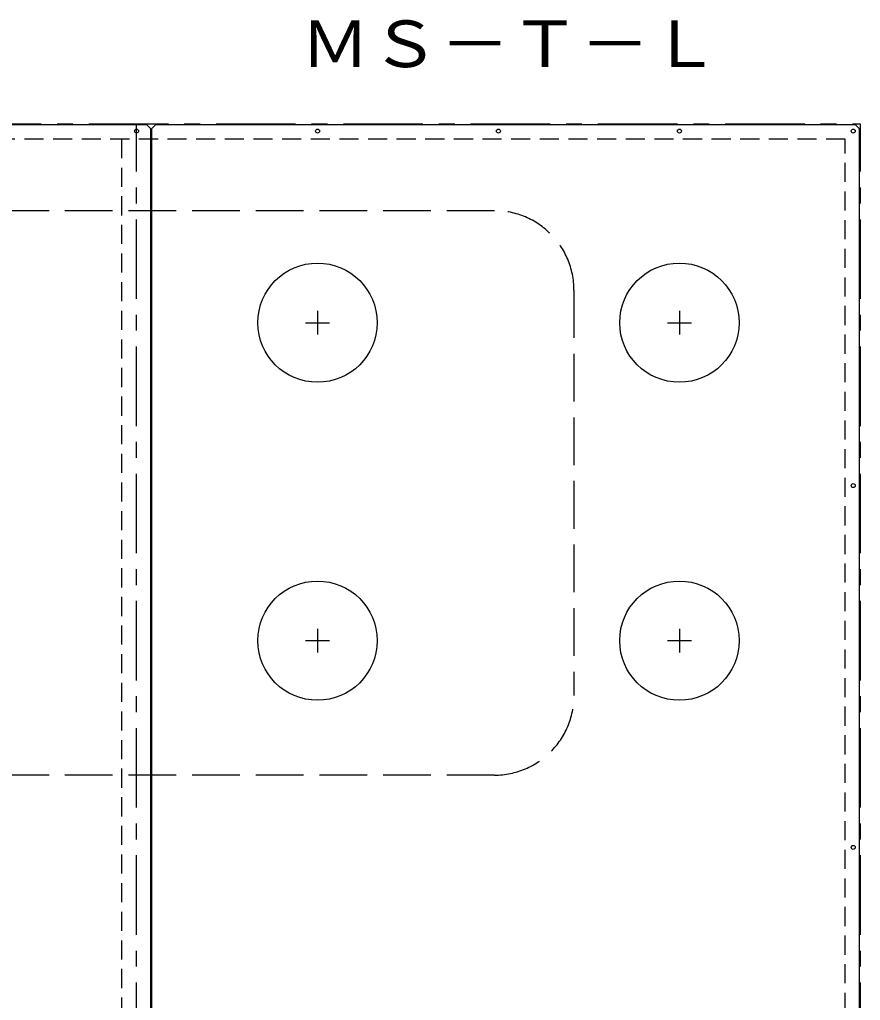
# Model space of a CAD drawing. Units: millimetres, scale not verified. Extents: x -3370 to 4101, y -5708 to 4129.
# Drawn here: x -1606 to -549, y 472 to 1706 of the extents above; entities that cross this region are included whole.
import ezdxf
from ezdxf.enums import TextEntityAlignment as Align

# ---------------------------------------------------------------- set-up
doc = ezdxf.new("R2010")
doc.units = ezdxf.units.MM
doc.header["$LTSCALE"] = 20
for name, pattern in [('CHAIN1', [8, 5, -1, 1, -1]), ('DASHED1', [1.8, 1.2, -0.6]), ('DASHED3', [4, 3, -1])]:
    doc.linetypes.add(name, pattern=pattern)
doc.layers.add('0-0', color=7, linetype='Continuous')
doc.styles.add('ＭＳ ゴシック', font='')
doc.styles.get('ＭＳ ゴシック').set_extended_font_data('MS Gothic')

msp = doc.modelspace()

# ---------------------------------------------------------------- linework, layer by layer
at = {"layer": '0-0', "color": 4, "linetype": 'CHAIN1'}
for p, q in [((-3278.53, 1574.55), (-548.53, 1574.55)), ((-1458.53, -245.45), (-1458.53, 1574.55)), ((-548.53, -245.45), (-548.53, 1574.55))]:
    msp.add_line(p, q, dxfattribs=at)
at = {"layer": '0-0'}
for p, q in [((-1445.53, 1573.55), (-2344.53, 1573.55)), ((-1445.53, 1573.55), (-1440.53, 1568.55)), ((-1440.53, -239.45), (-1440.53, 1568.55)), ((-1434.53, 1573.55), (-1439.53, 1568.55)), ((-1439.53, 1568.55), (-1439.53, 1555.55)), ((-554.53, 1573.55), (-1434.53, 1573.55)), ((-554.53, 1573.55), (-549.53, 1568.55)), ((-549.53, -239.45), (-549.53, 1568.55)), ((-1439.53, 1555.05), (-1440.53, 1555.05)), ((-1439.53, 1555.05), (-1440.53, 1555.05)), ((-1439.53, 1559.55), (-1439.53, -230.45))]:
    msp.add_line(p, q, dxfattribs=at)
at = {"layer": '0-0', "linetype": 'DASHED1'}
msp.add_line((-1477.53, 1555.55), (-1477.53, -226.45), dxfattribs=at)
at = {"layer": '0-0', "linetype": 'DASHED3'}
for p, q in [((-1008.58, 1465.4), (-2808.58, 1465.4)), ((-908.58, 1365.4), (-908.58, 855.4)), ((-1008.58, 755.4), (-2808.58, 755.4))]:
    msp.add_line(p, q, dxfattribs=at)
at = {"layer": '0-0', "linetype": 'CHAIN1'}
for p, q in [((-1231.03, 1339.55), (-1231.03, 1309.55)), ((-776.03, 1339.55), (-776.03, 1309.55)), ((-1246.03, 1324.55), (-1216.03, 1324.55)), ((-791.03, 1324.55), (-761.03, 1324.55)), ((-1231.03, 939.55), (-1231.03, 909.55)), ((-776.03, 939.55), (-776.03, 909.55)), ((-1246.03, 924.55), (-1216.03, 924.55)), ((-791.03, 924.55), (-761.03, 924.55))]:
    msp.add_line(p, q, dxfattribs=at)
at = {"layer": '0-0', "linetype": 'DASHED1'}
msp.add_lwpolyline([(-567.53, -226.45), (-567.53, 1555.55), (-3259.53, 1555.55)], dxfattribs=at)
at = {"layer": '0-0'}
for centre, radius in [((-1458.53, 1565.55), 2.5), ((-1231.03, 1565.55), 2.5), ((-1003.53, 1565.55), 2.5), ((-776.03, 1565.55), 2.5), ((-557.53, 1565.55), 2.5), ((-1231.03, 1324.55), 75), ((-776.03, 1324.55), 75), ((-557.53, 1119.55), 2.5), ((-1231.03, 924.55), 75), ((-776.03, 924.55), 75), ((-557.53, 664.55), 2.5)]:
    msp.add_circle(centre, radius, dxfattribs=at)
at = {"layer": '0-0', "linetype": 'DASHED3'}
for centre, start, end in [((-1008.58, 1365.4), 0, 90), ((-1008.58, 855.4), 270, 0)]:
    msp.add_arc(centre, 100, start, end, dxfattribs=at)

# ---------------------------------------------------------------- texts
at = {"layer": '0-0', "style": 'ＭＳ ゴシック', "width": 1.1}
msp.add_text('ＭＳ－Ｔ－Ｌ', height=58.65, dxfattribs=at).set_placement((-1252.96, 1628.44), align=Align.BOTTOM_LEFT)

doc.saveas('drawing.dxf')
